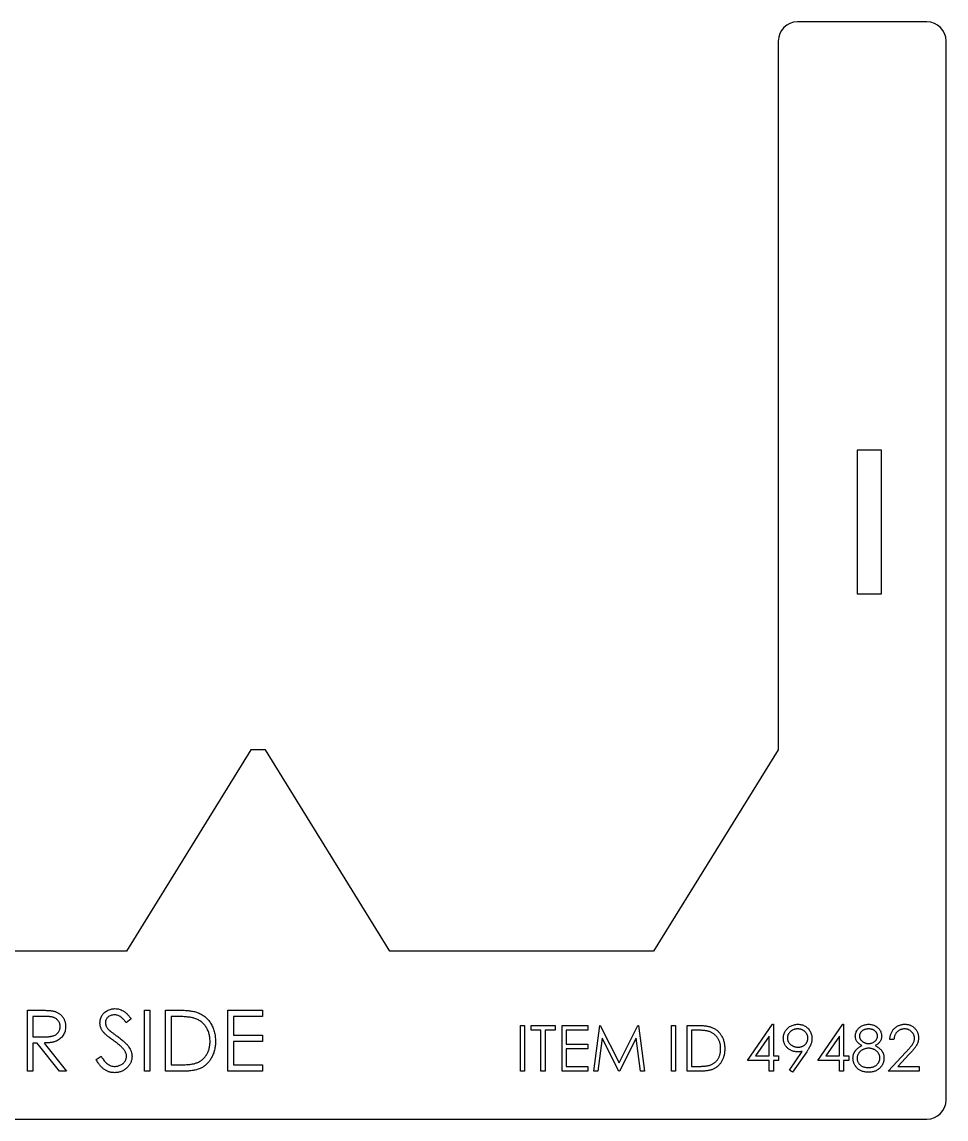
# Paper-space layout '_Front' of a CAD drawing. Header units: millimetres. Extents: x -199 to 199, y -125 to 104.
# Drawn here: x 5.7 to 198.5, y -124.5 to 104.3 of the extents above; entities that cross this region are included whole.
import ezdxf

# ---------------------------------------------------------------- set-up
doc = ezdxf.new("R2010")
doc.units = ezdxf.units.MM

psp = doc.layouts.new('_Front')

# ---------------------------------------------------------------- linework, layer by layer
at = {"color": 7, "linetype": 'Continuous', "lineweight": 25}
for p, q in [((194.5, 104.3), (167.5, 104.3)), ((163.5, 100.3), (163.5, -47.5)), ((198.5, -120.5), (198.5, 100.3)), ((179.95, 15), (179.95, -15)), ((185.05, 15), (179.95, 15)), ((185.05, -15), (185.05, 15)), ((179.95, -15), (185.05, -15)), ((53.5, -47.5), (27.5, -89.5)), ((56.5, -47.5), (53.5, -47.5)), ((82.5, -89.5), (56.5, -47.5)), ((163.5, -47.5), (137.5, -89.5)), ((27.5, -89.5), (-27.5, -89.5)), ((137.5, -89.5), (82.5, -89.5)), ((6.86, -101.8), (9.4, -101.8)), ((6.86, -114.5), (6.86, -101.8)), ((31.28, -101.8), (32.42, -101.8)), ((31.28, -114.5), (31.28, -101.8)), ((32.42, -101.8), (32.42, -114.5)), ((35.68, -101.8), (38.24, -101.8)), ((35.68, -114.5), (35.68, -101.8)), ((48.7, -101.8), (55.87, -101.8)), ((48.7, -114.5), (48.7, -101.8)), ((55.87, -101.8), (55.87, -103.1)), ((8, -103.1), (8, -107.34)), ((10.38, -103.1), (8, -103.1)), ((28.51, -103.62), (27.48, -104.41)), ((37.71, -103.1), (36.82, -103.1)), ((36.82, -103.1), (36.82, -113.2)), ((49.84, -103.1), (49.84, -107.01)), ((55.87, -103.1), (49.84, -103.1)), ((109.72, -104.97), (110.58, -104.97)), ((109.72, -114.5), (109.72, -104.97)), ((110.58, -104.97), (110.58, -114.5)), ((111.92, -104.97), (116.93, -104.97)), ((111.92, -105.95), (111.92, -104.97)), ((116.93, -104.97), (116.93, -105.95)), ((118.39, -104.97), (123.76, -104.97)), ((118.39, -114.5), (118.39, -104.97)), ((123.76, -104.97), (123.76, -105.95)), ((124.99, -114.5), (126.24, -104.97)), ((126.24, -104.97), (126.37, -104.97)), ((126.37, -104.97), (130.3, -112.79)), ((130.3, -112.79), (134.22, -104.97)), ((134.22, -104.97), (134.34, -104.97)), ((134.34, -104.97), (135.61, -114.5)), ((141.23, -104.97), (142.08, -104.97)), ((141.23, -114.5), (141.23, -104.97)), ((142.08, -104.97), (142.08, -114.5)), ((144.52, -104.97), (146.45, -104.97)), ((144.52, -114.5), (144.52, -104.97)), ((157.1, -112.3), (162.3, -104.73)), ((162.3, -104.73), (162.47, -104.73)), ((162.47, -104.73), (162.47, -111.33)), ((171.76, -112.3), (176.96, -104.73)), ((176.96, -104.73), (177.13, -104.73)), ((177.13, -104.73), (177.13, -111.33)), ((8, -107.34), (10.32, -107.35)), ((49.84, -107.01), (55.87, -107.01)), ((55.87, -107.01), (55.87, -108.31)), ((114, -105.95), (111.92, -105.95)), ((114, -114.5), (114, -105.95)), ((114.85, -105.95), (114.85, -114.5)), ((116.93, -105.95), (114.85, -105.95)), ((119.25, -105.95), (119.25, -108.88)), ((123.76, -105.95), (119.25, -105.95)), ((146.05, -105.95), (145.38, -105.95)), ((145.38, -105.95), (145.38, -113.52)), ((161.62, -107.19), (158.78, -111.33)), ((161.62, -111.33), (161.62, -107.19)), ((176.27, -107.19), (173.43, -111.33)), ((176.27, -111.33), (176.27, -107.19)), ((8, -108.64), (8, -114.5)), ((8.92, -108.64), (8, -108.64)), ((13.59, -114.5), (8.92, -108.64)), ((10.33, -108.64), (15, -114.5)), ((49.84, -108.31), (49.84, -113.2)), ((55.87, -108.31), (49.84, -108.31)), ((119.25, -108.88), (123.76, -108.88)), ((123.76, -108.88), (123.76, -109.86)), ((126.76, -107.63), (125.85, -114.5)), ((130.21, -114.5), (126.76, -107.63)), ((133.84, -107.65), (130.4, -114.5)), ((134.75, -114.5), (133.84, -107.65)), ((187.63, -107.91), (186.78, -107.91)), ((21.19, -112.05), (22.26, -111.41)), ((119.25, -109.86), (119.25, -113.52)), ((123.76, -109.86), (119.25, -109.86)), ((158.78, -111.33), (161.62, -111.33)), ((162.47, -111.33), (163.57, -111.33)), ((163.57, -111.33), (163.57, -112.3)), ((165.82, -114.27), (168.47, -110.4)), ((169.44, -110.45), (166.5, -114.74)), ((173.43, -111.33), (176.27, -111.33)), ((177.13, -111.33), (178.23, -111.33)), ((178.23, -111.33), (178.23, -112.3)), ((186.41, -114.5), (190.1, -110.56)), ((190.83, -110.98), (188.45, -113.52)), ((36.82, -113.2), (38.28, -113.2)), ((49.84, -113.2), (55.87, -113.2)), ((55.87, -113.2), (55.87, -114.5)), ((119.25, -113.52), (123.76, -113.52)), ((123.76, -113.52), (123.76, -114.5)), ((145.38, -113.52), (146.47, -113.52)), ((161.62, -112.3), (157.1, -112.3)), ((161.62, -114.5), (161.62, -112.3)), ((162.47, -112.3), (162.47, -114.5)), ((163.57, -112.3), (162.47, -112.3)), ((166.5, -114.74), (165.82, -114.27)), ((176.27, -112.3), (171.76, -112.3)), ((176.27, -114.5), (176.27, -112.3)), ((177.13, -112.3), (177.13, -114.5)), ((178.23, -112.3), (177.13, -112.3)), ((188.45, -113.52), (192.88, -113.52)), ((192.88, -113.52), (192.88, -114.5)), ((8, -114.5), (6.86, -114.5)), ((15, -114.5), (13.59, -114.5)), ((32.42, -114.5), (31.28, -114.5)), ((39.61, -114.5), (35.68, -114.5)), ((55.87, -114.5), (48.7, -114.5)), ((110.58, -114.5), (109.72, -114.5)), ((114.85, -114.5), (114, -114.5)), ((123.76, -114.5), (118.39, -114.5)), ((125.85, -114.5), (124.99, -114.5)), ((130.4, -114.5), (130.21, -114.5)), ((135.61, -114.5), (134.75, -114.5)), ((142.08, -114.5), (141.23, -114.5)), ((147.48, -114.5), (144.52, -114.5)), ((162.47, -114.5), (161.62, -114.5)), ((177.13, -114.5), (176.27, -114.5)), ((192.88, -114.5), (186.41, -114.5)), ((-194.5, -124.5), (194.5, -124.5))]:
    psp.add_line(p, q, dxfattribs=at)
for centre, start, end in [((167.5, 100.3), 90, 180), ((194.5, 100.3), 0, 90), ((194.5, -120.5), 270, 0)]:
    psp.add_arc(centre, 4, start, end, dxfattribs=at)
for points, knots in [([(9.4, -101.8), (9.57, -101.8), (9.9, -101.8), (10.36, -101.81), (10.79, -101.83), (11.17, -101.84), (11.51, -101.87), (11.8, -101.89), (12.06, -101.93), (12.21, -101.96), (12.28, -101.97)], [0, 0, 0, 0, 0.176258, 0.338434, 0.484822, 0.617158, 0.734698, 0.837385, 0.926372, 1, 1, 1, 1]), ([(12.28, -101.97), (12.37, -102), (12.55, -102.04), (12.82, -102.14), (13.07, -102.25), (13.31, -102.38), (13.53, -102.53), (13.75, -102.7), (13.95, -102.88), (14.13, -103.09), (14.3, -103.31), (14.44, -103.54), (14.56, -103.79), (14.66, -104.05), (14.74, -104.32), (14.8, -104.6), (14.83, -104.89), (14.84, -105.09), (14.84, -105.2)], [0, 0, 0, 0, 0.064217, 0.127064, 0.188745, 0.249132, 0.309453, 0.369827, 0.43065, 0.492352, 0.554072, 0.61569, 0.676798, 0.738439, 0.801317, 0.865185, 0.931641, 1, 1, 1, 1]), ([(22, -104.44), (22.01, -104.3), (22.02, -104.04), (22.09, -103.65), (22.22, -103.28), (22.39, -102.93), (22.62, -102.61), (22.88, -102.32), (23.19, -102.07), (23.54, -101.86), (23.91, -101.69), (24.3, -101.56), (24.71, -101.49), (24.99, -101.48), (25.13, -101.47)], [0, 0, 0, 0, 0.083785, 0.16578, 0.24628, 0.327461, 0.408797, 0.489715, 0.571376, 0.655523, 0.741019, 0.826547, 0.911989, 1, 1, 1, 1]), ([(25, -102.78), (24.87, -102.78), (24.62, -102.79), (24.26, -102.88), (23.94, -103.03), (23.66, -103.23), (23.43, -103.47), (23.26, -103.75), (23.16, -104.06), (23.15, -104.28), (23.14, -104.38)], [0, 0, 0, 0, 0.143073, 0.275903, 0.402371, 0.528414, 0.650356, 0.765895, 0.880774, 1, 1, 1, 1]), ([(27.48, -104.41), (27.42, -104.32), (27.3, -104.17), (27.12, -103.95), (26.95, -103.76), (26.78, -103.59), (26.62, -103.43), (26.47, -103.3), (26.32, -103.19), (26.14, -103.07), (25.91, -102.95), (25.62, -102.85), (25.31, -102.79), (25.11, -102.78), (25, -102.78)], [0, 0, 0, 0, 0.098469, 0.189629, 0.274184, 0.352183, 0.423199, 0.488551, 0.548473, 0.60144, 0.701198, 0.799592, 0.898545, 1, 1, 1, 1]), ([(25.13, -101.47), (25.28, -101.48), (25.58, -101.49), (26.02, -101.58), (26.44, -101.73), (26.78, -101.89), (27.04, -102.06), (27.24, -102.21), (27.45, -102.39), (27.66, -102.59), (27.87, -102.81), (28.08, -103.06), (28.3, -103.33), (28.44, -103.53), (28.51, -103.62)], [0, 0, 0, 0, 0.107233, 0.213252, 0.31883, 0.426794, 0.483646, 0.543604, 0.608308, 0.677127, 0.750686, 0.828713, 0.91219, 1, 1, 1, 1]), ([(38.24, -101.8), (38.47, -101.8), (38.9, -101.8), (39.52, -101.82), (40.1, -101.86), (40.62, -101.91), (41.1, -101.97), (41.54, -102.05), (41.92, -102.14), (42.16, -102.22), (42.27, -102.26)], [0, 0, 0, 0, 0.164289, 0.317406, 0.458844, 0.589367, 0.707831, 0.81577, 0.91288, 1, 1, 1, 1]), ([(42.27, -102.26), (42.42, -102.31), (42.71, -102.42), (43.12, -102.63), (43.51, -102.87), (43.88, -103.13), (44.22, -103.44), (44.54, -103.76), (44.83, -104.12), (45.09, -104.5), (45.33, -104.91), (45.54, -105.34), (45.71, -105.79), (45.85, -106.25), (45.96, -106.74), (46.04, -107.25), (46.09, -107.77), (46.1, -108.13), (46.1, -108.31)], [0, 0, 0, 0, 0.061545, 0.121694, 0.181155, 0.239875, 0.298702, 0.357647, 0.417605, 0.478494, 0.540407, 0.602345, 0.665004, 0.728559, 0.793651, 0.860534, 0.929236, 1, 1, 1, 1]), ([(10.32, -107.35), (10.43, -107.35), (10.64, -107.35), (10.95, -107.34), (11.23, -107.32), (11.49, -107.3), (11.73, -107.27), (11.95, -107.22), (12.14, -107.18), (12.37, -107.1), (12.63, -106.99), (12.9, -106.82), (13.14, -106.61), (13.34, -106.36), (13.5, -106.1), (13.61, -105.81), (13.68, -105.51), (13.69, -105.3), (13.7, -105.19)], [0, 0, 0, 0, 0.071668, 0.138913, 0.201185, 0.259124, 0.312255, 0.360682, 0.405086, 0.445102, 0.518778, 0.589462, 0.658462, 0.727283, 0.796322, 0.863175, 0.930949, 1, 1, 1, 1]), ([(14.84, -105.2), (14.83, -105.37), (14.82, -105.7), (14.72, -106.17), (14.57, -106.62), (14.35, -107.04), (14.07, -107.41), (13.73, -107.74), (13.34, -108.01), (12.98, -108.2), (12.66, -108.32), (12.39, -108.41), (12.1, -108.48), (11.79, -108.54), (11.46, -108.58), (11.1, -108.61), (10.73, -108.63), (10.47, -108.64), (10.33, -108.64)], [0, 0, 0, 0, 0.07878, 0.153721, 0.226714, 0.299191, 0.37119, 0.443006, 0.516689, 0.593217, 0.633873, 0.676989, 0.7229, 0.771959, 0.824211, 0.879379, 0.937948, 1, 1, 1, 1]), ([(13.7, -105.19), (13.69, -105.09), (13.68, -104.89), (13.61, -104.59), (13.49, -104.31), (13.33, -104.05), (13.14, -103.81), (12.91, -103.61), (12.65, -103.44), (12.41, -103.34), (12.2, -103.27), (12.01, -103.22), (11.8, -103.19), (11.56, -103.16), (11.3, -103.13), (11.02, -103.11), (10.71, -103.1), (10.49, -103.1), (10.38, -103.1)], [0, 0, 0, 0, 0.068814, 0.136365, 0.204019, 0.273064, 0.342913, 0.410965, 0.479169, 0.549308, 0.587652, 0.630647, 0.678879, 0.731934, 0.791111, 0.855283, 0.925086, 1, 1, 1, 1]), ([(22.71, -106.37), (22.65, -106.3), (22.54, -106.15), (22.4, -105.92), (22.27, -105.68), (22.18, -105.44), (22.1, -105.2), (22.04, -104.95), (22.01, -104.7), (22, -104.52), (22, -104.44)], [0, 0, 0, 0, 0.133507, 0.262559, 0.388264, 0.512667, 0.633722, 0.755394, 0.877553, 1, 1, 1, 1]), ([(23.14, -104.38), (23.14, -104.45), (23.15, -104.59), (23.19, -104.79), (23.24, -104.99), (23.32, -105.19), (23.43, -105.39), (23.58, -105.6), (23.76, -105.81), (23.9, -105.95), (23.98, -106.03)], [0, 0, 0, 0, 0.107285, 0.214746, 0.322939, 0.434116, 0.553412, 0.686073, 0.834256, 1, 1, 1, 1]), ([(41.61, -103.46), (41.51, -103.43), (41.28, -103.37), (40.91, -103.3), (40.5, -103.24), (40.03, -103.19), (39.52, -103.15), (38.96, -103.12), (38.35, -103.1), (37.93, -103.1), (37.71, -103.1)], [0, 0, 0, 0, 0.084319, 0.179285, 0.286583, 0.405111, 0.535593, 0.67819, 0.832976, 1, 1, 1, 1]), ([(44.96, -108.31), (44.96, -108.16), (44.95, -107.87), (44.91, -107.44), (44.84, -107.03), (44.74, -106.63), (44.62, -106.25), (44.46, -105.89), (44.29, -105.54), (44.08, -105.22), (43.85, -104.91), (43.59, -104.62), (43.32, -104.37), (43.02, -104.13), (42.7, -103.92), (42.36, -103.74), (42, -103.58), (41.74, -103.5), (41.61, -103.46)], [0, 0, 0, 0, 0.0701512, 0.1378126, 0.2032262, 0.2671741, 0.330024, 0.3917943, 0.4530844, 0.5143339, 0.575, 0.6348655, 0.6941163, 0.7534416, 0.8131258, 0.8740797, 0.936007, 1, 1, 1, 1]), ([(146.45, -104.97), (146.61, -104.98), (146.94, -104.98), (147.4, -104.99), (147.84, -105.02), (148.23, -105.06), (148.59, -105.1), (148.92, -105.16), (149.21, -105.23), (149.39, -105.29), (149.47, -105.32)], [0, 0, 0, 0, 0.164289, 0.317406, 0.458844, 0.589367, 0.707831, 0.81577, 0.91288, 1, 1, 1, 1]), ([(164.55, -107.65), (164.56, -107.51), (164.56, -107.25), (164.64, -106.87), (164.76, -106.51), (164.93, -106.17), (165.15, -105.86), (165.41, -105.58), (165.71, -105.33), (166.04, -105.12), (166.41, -104.95), (166.79, -104.82), (167.18, -104.75), (167.45, -104.74), (167.58, -104.73)], [0, 0, 0, 0, 0.085249, 0.167327, 0.248175, 0.328829, 0.409908, 0.490584, 0.572993, 0.658265, 0.744222, 0.82906, 0.913938, 1, 1, 1, 1]), ([(167.58, -104.73), (167.71, -104.74), (167.98, -104.75), (168.36, -104.82), (168.73, -104.94), (169.08, -105.11), (169.4, -105.32), (169.69, -105.57), (169.94, -105.86), (170.15, -106.18), (170.32, -106.53), (170.44, -106.9), (170.52, -107.27), (170.53, -107.53), (170.53, -107.66)], [0, 0, 0, 0, 0.085532, 0.169003, 0.251943, 0.335682, 0.419409, 0.501265, 0.583703, 0.668, 0.751919, 0.834598, 0.916526, 1, 1, 1, 1]), ([(179.57, -107.17), (179.58, -107.07), (179.58, -106.87), (179.66, -106.57), (179.77, -106.27), (179.94, -105.98), (180.13, -105.7), (180.37, -105.45), (180.65, -105.24), (180.95, -105.06), (181.28, -104.91), (181.63, -104.81), (181.99, -104.74), (182.24, -104.73), (182.36, -104.73)], [0, 0, 0, 0, 0.074058, 0.14887, 0.226668, 0.307735, 0.391157, 0.473929, 0.557928, 0.644989, 0.733364, 0.821092, 0.909287, 1, 1, 1, 1]), ([(182.36, -104.73), (182.48, -104.73), (182.72, -104.74), (183.07, -104.81), (183.41, -104.92), (183.73, -105.06), (184.03, -105.24), (184.29, -105.46), (184.52, -105.71), (184.71, -105.98), (184.87, -106.27), (184.98, -106.58), (185.05, -106.89), (185.06, -107.1), (185.07, -107.2)], [0, 0, 0, 0, 0.08941, 0.176306, 0.262626, 0.349446, 0.435498, 0.518928, 0.601355, 0.684256, 0.765807, 0.844877, 0.92228, 1, 1, 1, 1]), ([(186.78, -107.91), (186.78, -107.79), (186.79, -107.57), (186.84, -107.24), (186.92, -106.93), (187.02, -106.64), (187.15, -106.36), (187.3, -106.1), (187.49, -105.85), (187.69, -105.62), (187.92, -105.41), (188.16, -105.23), (188.42, -105.08), (188.68, -104.95), (188.97, -104.85), (189.26, -104.78), (189.57, -104.74), (189.78, -104.73), (189.88, -104.73)], [0, 0, 0, 0, 0.068791, 0.135103, 0.198979, 0.261904, 0.323495, 0.385195, 0.446969, 0.509765, 0.572251, 0.633405, 0.693251, 0.752583, 0.812579, 0.873275, 0.93555, 1, 1, 1, 1]), ([(189.88, -104.73), (189.99, -104.73), (190.19, -104.74), (190.49, -104.78), (190.78, -104.84), (191.05, -104.93), (191.3, -105.06), (191.54, -105.2), (191.76, -105.37), (191.97, -105.57), (192.15, -105.78), (192.31, -106.01), (192.45, -106.25), (192.57, -106.49), (192.65, -106.75), (192.71, -107.01), (192.75, -107.28), (192.76, -107.47), (192.76, -107.56)], [0, 0, 0, 0, 0.069475, 0.136517, 0.200789, 0.26383, 0.325735, 0.387291, 0.449509, 0.512968, 0.576275, 0.63758, 0.697903, 0.757172, 0.816599, 0.876653, 0.93729, 1, 1, 1, 1]), ([(24.79, -108.1), (24.66, -108), (24.4, -107.82), (24.05, -107.55), (23.73, -107.31), (23.45, -107.08), (23.21, -106.87), (23, -106.69), (22.84, -106.53), (22.75, -106.42), (22.71, -106.37)], [0, 0, 0, 0, 0.181535, 0.347082, 0.495568, 0.628357, 0.74552, 0.845831, 0.930782, 1, 1, 1, 1]), ([(23.98, -106.03), (24.01, -106.05), (24.07, -106.11), (24.19, -106.21), (24.35, -106.32), (24.55, -106.47), (24.78, -106.64), (25.05, -106.84), (25.35, -107.06), (25.57, -107.21), (25.69, -107.29)], [0, 0, 0, 0, 0.052594, 0.124952, 0.218094, 0.333502, 0.468789, 0.624938, 0.801683, 1, 1, 1, 1]), ([(25.69, -107.29), (25.82, -107.39), (26.09, -107.58), (26.47, -107.88), (26.81, -108.16), (27.12, -108.44), (27.4, -108.71), (27.65, -108.97), (27.86, -109.22), (28.09, -109.54), (28.32, -109.93), (28.53, -110.42), (28.65, -110.9), (28.67, -111.23), (28.68, -111.39)], [0, 0, 0, 0, 0.096972, 0.187773, 0.272396, 0.351321, 0.424335, 0.491909, 0.554233, 0.611268, 0.716348, 0.81454, 0.908495, 1, 1, 1, 1]), ([(148.98, -106.22), (148.9, -106.2), (148.73, -106.15), (148.45, -106.1), (148.14, -106.05), (147.79, -106.02), (147.4, -105.99), (146.98, -105.97), (146.53, -105.95), (146.21, -105.95), (146.05, -105.95)], [0, 0, 0, 0, 0.084319, 0.179285, 0.286583, 0.405111, 0.535593, 0.67819, 0.832976, 1, 1, 1, 1]), ([(151.48, -109.86), (151.48, -109.74), (151.48, -109.53), (151.45, -109.2), (151.4, -108.9), (151.32, -108.6), (151.23, -108.31), (151.11, -108.04), (150.98, -107.78), (150.82, -107.54), (150.65, -107.3), (150.46, -107.09), (150.25, -106.9), (150.03, -106.72), (149.79, -106.57), (149.54, -106.43), (149.26, -106.31), (149.07, -106.25), (148.98, -106.22)], [0, 0, 0, 0, 0.070151, 0.137813, 0.203226, 0.267174, 0.330024, 0.391794, 0.453084, 0.514334, 0.575, 0.634865, 0.694116, 0.753442, 0.813126, 0.87408, 0.936007, 1, 1, 1, 1]), ([(149.47, -105.32), (149.58, -105.36), (149.8, -105.44), (150.11, -105.6), (150.4, -105.78), (150.68, -105.98), (150.93, -106.2), (151.17, -106.44), (151.38, -106.71), (151.58, -107), (151.76, -107.31), (151.92, -107.63), (152.05, -107.97), (152.15, -108.32), (152.24, -108.68), (152.3, -109.06), (152.33, -109.45), (152.34, -109.72), (152.34, -109.86)], [0, 0, 0, 0, 0.061545, 0.121694, 0.181155, 0.239875, 0.298702, 0.357647, 0.417605, 0.478494, 0.540407, 0.602345, 0.665004, 0.728559, 0.793651, 0.860534, 0.929236, 1, 1, 1, 1]), ([(167.54, -105.71), (167.47, -105.71), (167.32, -105.71), (167.11, -105.74), (166.91, -105.78), (166.72, -105.84), (166.53, -105.92), (166.36, -106.02), (166.19, -106.13), (166.03, -106.26), (165.88, -106.4), (165.76, -106.55), (165.65, -106.71), (165.56, -106.87), (165.49, -107.04), (165.44, -107.22), (165.41, -107.41), (165.41, -107.54), (165.41, -107.6)], [0, 0, 0, 0, 0.068712, 0.134812, 0.199538, 0.263335, 0.326747, 0.390328, 0.454126, 0.519203, 0.58351, 0.645497, 0.70529, 0.763488, 0.821856, 0.880004, 0.939108, 1, 1, 1, 1]), ([(169.68, -107.6), (169.68, -107.54), (169.67, -107.41), (169.65, -107.22), (169.59, -107.04), (169.53, -106.87), (169.44, -106.71), (169.33, -106.55), (169.2, -106.4), (169.06, -106.26), (168.9, -106.13), (168.73, -106.02), (168.55, -105.92), (168.36, -105.84), (168.17, -105.78), (167.97, -105.74), (167.76, -105.71), (167.61, -105.71), (167.54, -105.71)], [0, 0, 0, 0, 0.06076, 0.119735, 0.177757, 0.235999, 0.29407, 0.353733, 0.415973, 0.48014, 0.545076, 0.608735, 0.672178, 0.735453, 0.799112, 0.864284, 0.930837, 1, 1, 1, 1]), ([(180.96, -109.19), (180.85, -109.13), (180.64, -109.02), (180.35, -108.8), (180.11, -108.57), (179.91, -108.32), (179.76, -108.05), (179.65, -107.76), (179.58, -107.47), (179.57, -107.27), (179.57, -107.17)], [0, 0, 0, 0, 0.14586, 0.282426, 0.41085, 0.535029, 0.654701, 0.770133, 0.884556, 1, 1, 1, 1]), ([(182.31, -105.71), (182.25, -105.71), (182.12, -105.71), (181.93, -105.73), (181.74, -105.77), (181.57, -105.81), (181.4, -105.88), (181.25, -105.95), (181.1, -106.04), (180.96, -106.14), (180.84, -106.26), (180.73, -106.37), (180.63, -106.5), (180.56, -106.62), (180.5, -106.76), (180.46, -106.9), (180.43, -107.04), (180.43, -107.14), (180.43, -107.19)], [0, 0, 0, 0, 0.075243, 0.147209, 0.216447, 0.284025, 0.350655, 0.415031, 0.47963, 0.544652, 0.608044, 0.667828, 0.725114, 0.780992, 0.835527, 0.889438, 0.944072, 1, 1, 1, 1]), ([(180.43, -107.19), (180.43, -107.24), (180.43, -107.34), (180.46, -107.48), (180.5, -107.62), (180.57, -107.76), (180.65, -107.9), (180.75, -108.03), (180.87, -108.15), (181, -108.28), (181.15, -108.39), (181.3, -108.49), (181.46, -108.57), (181.63, -108.64), (181.8, -108.69), (181.98, -108.73), (182.16, -108.76), (182.29, -108.76), (182.35, -108.76)], [0, 0, 0, 0, 0.054564, 0.107826, 0.161924, 0.21751, 0.274498, 0.334815, 0.397555, 0.464755, 0.532901, 0.600097, 0.665354, 0.731084, 0.796883, 0.863292, 0.930831, 1, 1, 1, 1]), ([(184.21, -107.17), (184.21, -107.12), (184.21, -107.03), (184.18, -106.9), (184.14, -106.77), (184.09, -106.64), (184.02, -106.52), (183.94, -106.4), (183.84, -106.28), (183.73, -106.16), (183.6, -106.06), (183.46, -105.96), (183.3, -105.88), (183.13, -105.82), (182.94, -105.77), (182.75, -105.73), (182.54, -105.71), (182.39, -105.71), (182.31, -105.71)], [0, 0, 0, 0, 0.050902, 0.101034, 0.151084, 0.203062, 0.256248, 0.310847, 0.368769, 0.430015, 0.49252, 0.556049, 0.621996, 0.690192, 0.761385, 0.836356, 0.915487, 1, 1, 1, 1]), ([(182.35, -108.76), (182.43, -108.76), (182.59, -108.75), (182.83, -108.71), (183.06, -108.64), (183.28, -108.55), (183.49, -108.43), (183.67, -108.28), (183.83, -108.12), (183.97, -107.94), (184.07, -107.75), (184.15, -107.56), (184.2, -107.36), (184.21, -107.23), (184.21, -107.17)], [0, 0, 0, 0, 0.08969, 0.178494, 0.266838, 0.356558, 0.445334, 0.530806, 0.614076, 0.697707, 0.779142, 0.855354, 0.928557, 1, 1, 1, 1]), ([(185.07, -107.2), (185.06, -107.31), (185.05, -107.51), (184.99, -107.8), (184.88, -108.08), (184.73, -108.34), (184.54, -108.58), (184.3, -108.81), (184.03, -109.02), (183.82, -109.13), (183.71, -109.19)], [0, 0, 0, 0, 0.121904, 0.239413, 0.35541, 0.472091, 0.592859, 0.718703, 0.854892, 1, 1, 1, 1]), ([(189.84, -105.71), (189.76, -105.71), (189.62, -105.71), (189.4, -105.74), (189.2, -105.79), (189, -105.85), (188.82, -105.93), (188.64, -106.03), (188.47, -106.15), (188.32, -106.28), (188.17, -106.43), (188.05, -106.6), (187.94, -106.78), (187.84, -106.98), (187.76, -107.19), (187.7, -107.42), (187.65, -107.66), (187.64, -107.82), (187.63, -107.91)], [0, 0, 0, 0, 0.064439, 0.126547, 0.186887, 0.245878, 0.304041, 0.362191, 0.420976, 0.48066, 0.5406, 0.600689, 0.661936, 0.724443, 0.789038, 0.856314, 0.926352, 1, 1, 1, 1]), ([(191.9, -107.64), (191.9, -107.57), (191.9, -107.45), (191.87, -107.26), (191.82, -107.08), (191.76, -106.9), (191.67, -106.73), (191.57, -106.57), (191.45, -106.42), (191.31, -106.28), (191.15, -106.14), (190.99, -106.03), (190.82, -105.93), (190.64, -105.85), (190.45, -105.78), (190.25, -105.74), (190.05, -105.71), (189.91, -105.71), (189.84, -105.71)], [0, 0, 0, 0, 0.061965, 0.122122, 0.180988, 0.239933, 0.299906, 0.359989, 0.421776, 0.486576, 0.551535, 0.615018, 0.677259, 0.73973, 0.80305, 0.866495, 0.931973, 1, 1, 1, 1]), ([(27.08, -110.12), (27.02, -110.05), (26.91, -109.9), (26.7, -109.67), (26.46, -109.44), (26.19, -109.19), (25.89, -108.93), (25.55, -108.66), (25.18, -108.38), (24.93, -108.2), (24.79, -108.1)], [0, 0, 0, 0, 0.0902792, 0.1895299, 0.2991979, 0.4189259, 0.5483763, 0.6881364, 0.8390835, 1, 1, 1, 1]), ([(46.1, -108.31), (46.1, -108.47), (46.09, -108.78), (46.05, -109.23), (45.99, -109.67), (45.9, -110.1), (45.79, -110.52), (45.65, -110.91), (45.49, -111.3), (45.3, -111.67), (45.09, -112.02), (44.87, -112.35), (44.63, -112.65), (44.38, -112.93), (44.11, -113.19), (43.82, -113.42), (43.52, -113.63), (43.21, -113.82), (42.87, -113.98), (42.5, -114.12), (42.1, -114.24), (41.66, -114.33), (41.19, -114.41), (40.7, -114.46), (40.17, -114.5), (39.8, -114.5), (39.61, -114.5)], [0, 0, 0, 0, 0.046081, 0.090807, 0.134295, 0.177024, 0.218823, 0.260244, 0.30108, 0.341614, 0.381583, 0.42012, 0.458075, 0.494738, 0.531195, 0.566934, 0.602713, 0.638327, 0.674853, 0.713467, 0.754442, 0.797815, 0.843989, 0.893072, 0.944963, 1, 1, 1, 1]), ([(41.91, -112.87), (42.02, -112.83), (42.25, -112.75), (42.58, -112.61), (42.89, -112.43), (43.18, -112.24), (43.45, -112.02), (43.7, -111.78), (43.93, -111.51), (44.15, -111.22), (44.34, -110.92), (44.5, -110.59), (44.65, -110.25), (44.76, -109.9), (44.85, -109.52), (44.91, -109.13), (44.95, -108.72), (44.96, -108.45), (44.96, -108.31)], [0, 0, 0, 0, 0.062415, 0.123338, 0.183125, 0.241783, 0.300579, 0.35968, 0.418882, 0.479531, 0.540851, 0.602303, 0.664463, 0.727806, 0.792895, 0.859672, 0.928464, 1, 1, 1, 1]), ([(167.47, -110.47), (167.37, -110.47), (167.17, -110.46), (166.88, -110.42), (166.61, -110.36), (166.34, -110.27), (166.09, -110.16), (165.84, -110.01), (165.61, -109.85), (165.4, -109.66), (165.2, -109.45), (165.02, -109.23), (164.88, -108.99), (164.76, -108.75), (164.67, -108.49), (164.6, -108.22), (164.56, -107.94), (164.55, -107.75), (164.55, -107.65)], [0, 0, 0, 0, 0.066295, 0.130131, 0.192862, 0.25436, 0.31591, 0.377338, 0.440205, 0.504175, 0.568034, 0.630228, 0.690861, 0.751422, 0.811466, 0.87275, 0.935391, 1, 1, 1, 1]), ([(165.41, -107.6), (165.41, -107.66), (165.41, -107.79), (165.44, -107.98), (165.49, -108.16), (165.56, -108.33), (165.66, -108.49), (165.77, -108.65), (165.9, -108.8), (166.05, -108.94), (166.22, -109.07), (166.4, -109.18), (166.58, -109.28), (166.77, -109.36), (166.97, -109.42), (167.19, -109.46), (167.4, -109.49), (167.55, -109.49), (167.63, -109.49)], [0, 0, 0, 0, 0.0595396, 0.117423, 0.1744404, 0.2317339, 0.289722, 0.3492004, 0.4105155, 0.4750803, 0.5400945, 0.6044441, 0.6686967, 0.7321102, 0.7967393, 0.8629057, 0.9304616, 1, 1, 1, 1]), ([(167.63, -109.49), (167.7, -109.49), (167.85, -109.49), (168.07, -109.46), (168.27, -109.42), (168.46, -109.36), (168.64, -109.28), (168.82, -109.19), (168.97, -109.07), (169.12, -108.94), (169.25, -108.8), (169.36, -108.65), (169.46, -108.49), (169.54, -108.33), (169.6, -108.16), (169.65, -107.98), (169.67, -107.79), (169.68, -107.66), (169.68, -107.6)], [0, 0, 0, 0, 0.072713, 0.141547, 0.208363, 0.272462, 0.33539, 0.397711, 0.459383, 0.522098, 0.584315, 0.644392, 0.703345, 0.761509, 0.82003, 0.878517, 0.938265, 1, 1, 1, 1]), ([(170.53, -107.66), (170.53, -107.76), (170.52, -107.96), (170.48, -108.27), (170.4, -108.58), (170.31, -108.85), (170.23, -109.07), (170.15, -109.24), (170.06, -109.42), (169.96, -109.61), (169.85, -109.81), (169.72, -110.02), (169.58, -110.24), (169.49, -110.38), (169.44, -110.45)], [0, 0, 0, 0, 0.09832, 0.199417, 0.305603, 0.416162, 0.474582, 0.537006, 0.603857, 0.67409, 0.749417, 0.828253, 0.912054, 1, 1, 1, 1]), ([(179.08, -111.8), (179.08, -111.74), (179.09, -111.6), (179.11, -111.41), (179.14, -111.22), (179.19, -111.03), (179.25, -110.85), (179.33, -110.68), (179.42, -110.51), (179.52, -110.34), (179.64, -110.18), (179.78, -110.03), (179.94, -109.88), (180.11, -109.73), (180.3, -109.59), (180.5, -109.45), (180.72, -109.32), (180.88, -109.24), (180.96, -109.19)], [0, 0, 0, 0, 0.058854, 0.116315, 0.172675, 0.22878, 0.28458, 0.340257, 0.39663, 0.453507, 0.512318, 0.572648, 0.636022, 0.702363, 0.771483, 0.844184, 0.92007, 1, 1, 1, 1]), ([(182.37, -109.74), (182.29, -109.74), (182.12, -109.74), (181.88, -109.77), (181.64, -109.82), (181.42, -109.89), (181.21, -109.98), (181, -110.09), (180.81, -110.22), (180.63, -110.36), (180.47, -110.52), (180.33, -110.69), (180.21, -110.86), (180.11, -111.04), (180.03, -111.23), (179.98, -111.43), (179.94, -111.63), (179.94, -111.76), (179.94, -111.83)], [0, 0, 0, 0, 0.071269, 0.139812, 0.206497, 0.271535, 0.336082, 0.400528, 0.464984, 0.53005, 0.594423, 0.655583, 0.714849, 0.772115, 0.828999, 0.885122, 0.942079, 1, 1, 1, 1]), ([(184.7, -111.74), (184.7, -111.68), (184.69, -111.55), (184.66, -111.36), (184.61, -111.18), (184.53, -111), (184.43, -110.83), (184.32, -110.66), (184.18, -110.5), (184.02, -110.34), (183.84, -110.2), (183.66, -110.08), (183.47, -109.97), (183.26, -109.89), (183.05, -109.82), (182.83, -109.77), (182.6, -109.74), (182.45, -109.74), (182.37, -109.74)], [0, 0, 0, 0, 0.0573394, 0.1130633, 0.1691814, 0.2257746, 0.2838263, 0.3434543, 0.405907, 0.4713923, 0.5380028, 0.6030636, 0.6676018, 0.7322254, 0.7970048, 0.863048, 0.930357, 1, 1, 1, 1]), ([(183.71, -109.19), (183.79, -109.23), (183.94, -109.31), (184.16, -109.44), (184.36, -109.58), (184.54, -109.71), (184.71, -109.85), (184.86, -110), (185, -110.15), (185.11, -110.3), (185.22, -110.46), (185.31, -110.63), (185.39, -110.8), (185.45, -110.97), (185.5, -111.15), (185.53, -111.34), (185.55, -111.53), (185.55, -111.66), (185.55, -111.73)], [0, 0, 0, 0, 0.079525, 0.1551, 0.22722, 0.295911, 0.362056, 0.42552, 0.485813, 0.544495, 0.60146, 0.657841, 0.713974, 0.769468, 0.82613, 0.882885, 0.940701, 1, 1, 1, 1]), ([(190.1, -110.56), (190.19, -110.46), (190.37, -110.28), (190.61, -110.02), (190.83, -109.78), (191.03, -109.55), (191.19, -109.34), (191.34, -109.16), (191.46, -108.99), (191.59, -108.79), (191.72, -108.55), (191.83, -108.25), (191.89, -107.95), (191.9, -107.74), (191.9, -107.64)], [0, 0, 0, 0, 0.110803, 0.212829, 0.306101, 0.390647, 0.466924, 0.534481, 0.593587, 0.644557, 0.7362, 0.825024, 0.911986, 1, 1, 1, 1]), ([(192.76, -107.56), (192.76, -107.69), (192.75, -107.96), (192.67, -108.34), (192.55, -108.72), (192.4, -109.02), (192.25, -109.26), (192.12, -109.46), (191.96, -109.68), (191.78, -109.91), (191.58, -110.15), (191.35, -110.42), (191.1, -110.69), (190.92, -110.88), (190.83, -110.98)], [0, 0, 0, 0, 0.098702, 0.195672, 0.292422, 0.391343, 0.444462, 0.504229, 0.570352, 0.642546, 0.722288, 0.807921, 0.90047, 1, 1, 1, 1]), ([(25.05, -114.83), (24.95, -114.82), (24.76, -114.82), (24.48, -114.79), (24.2, -114.74), (23.94, -114.67), (23.68, -114.58), (23.42, -114.47), (23.17, -114.34), (22.93, -114.19), (22.69, -114.01), (22.47, -113.81), (22.24, -113.59), (22.02, -113.33), (21.8, -113.05), (21.59, -112.74), (21.38, -112.41), (21.25, -112.17), (21.19, -112.05)], [0, 0, 0, 0, 0.057208, 0.113696, 0.169178, 0.224159, 0.27872, 0.333794, 0.389241, 0.445822, 0.503704, 0.564294, 0.627975, 0.695038, 0.765373, 0.839611, 0.917538, 1, 1, 1, 1]), ([(22.26, -111.41), (22.36, -111.57), (22.55, -111.89), (22.87, -112.33), (23.2, -112.69), (23.55, -113), (23.9, -113.23), (24.27, -113.4), (24.66, -113.5), (24.92, -113.52), (25.05, -113.52)], [0, 0, 0, 0, 0.1590043, 0.3046461, 0.4385469, 0.5623223, 0.6774325, 0.7868974, 0.8936109, 1, 1, 1, 1]), ([(25.05, -113.52), (25.16, -113.52), (25.38, -113.51), (25.71, -113.45), (26.02, -113.36), (26.32, -113.23), (26.6, -113.08), (26.85, -112.89), (27.06, -112.67), (27.23, -112.44), (27.37, -112.18), (27.47, -111.92), (27.52, -111.65), (27.53, -111.46), (27.54, -111.37)], [0, 0, 0, 0, 0.091264, 0.18093, 0.270088, 0.360156, 0.448343, 0.532666, 0.613834, 0.693982, 0.772716, 0.849335, 0.923967, 1, 1, 1, 1]), ([(28.68, -111.39), (28.67, -111.5), (28.67, -111.73), (28.62, -112.06), (28.54, -112.38), (28.42, -112.69), (28.27, -112.99), (28.08, -113.27), (27.87, -113.55), (27.62, -113.81), (27.35, -114.04), (27.07, -114.25), (26.77, -114.43), (26.45, -114.57), (26.12, -114.69), (25.78, -114.77), (25.42, -114.82), (25.17, -114.82), (25.05, -114.83)], [0, 0, 0, 0, 0.061484, 0.121775, 0.18092, 0.240256, 0.300114, 0.361146, 0.423501, 0.488669, 0.553954, 0.617581, 0.680238, 0.742187, 0.804663, 0.868259, 0.93302, 1, 1, 1, 1]), ([(27.54, -111.37), (27.53, -111.27), (27.52, -111.05), (27.43, -110.73), (27.28, -110.42), (27.15, -110.22), (27.08, -110.12)], [0, 0, 0, 0, 0.234723, 0.477158, 0.728556, 1, 1, 1, 1]), ([(152.34, -109.86), (152.34, -109.98), (152.33, -110.21), (152.3, -110.55), (152.26, -110.88), (152.19, -111.2), (152.11, -111.51), (152, -111.81), (151.88, -112.1), (151.74, -112.38), (151.58, -112.64), (151.42, -112.88), (151.24, -113.11), (151.05, -113.32), (150.85, -113.51), (150.63, -113.69), (150.41, -113.85), (150.17, -113.99), (149.92, -114.11), (149.64, -114.22), (149.34, -114.3), (149.01, -114.37), (148.66, -114.43), (148.29, -114.47), (147.89, -114.5), (147.62, -114.5), (147.48, -114.5)], [0, 0, 0, 0, 0.046081, 0.090807, 0.134295, 0.177024, 0.218823, 0.260244, 0.30108, 0.341614, 0.381583, 0.42012, 0.458075, 0.494738, 0.531195, 0.566934, 0.602713, 0.638327, 0.674853, 0.713467, 0.754442, 0.797815, 0.843989, 0.893072, 0.944963, 1, 1, 1, 1]), ([(149.19, -113.28), (149.28, -113.25), (149.45, -113.19), (149.7, -113.08), (149.93, -112.95), (150.15, -112.8), (150.35, -112.64), (150.54, -112.46), (150.72, -112.26), (150.88, -112.04), (151.02, -111.81), (151.14, -111.57), (151.25, -111.32), (151.34, -111.05), (151.4, -110.77), (151.45, -110.47), (151.48, -110.17), (151.48, -109.96), (151.48, -109.86)], [0, 0, 0, 0, 0.0624145, 0.1233382, 0.1831245, 0.241783, 0.3005789, 0.3596801, 0.4188816, 0.4795307, 0.5408505, 0.6023034, 0.6644632, 0.7278057, 0.7928948, 0.8596723, 0.9284644, 1, 1, 1, 1]), ([(168.47, -110.4), (168.3, -110.42), (167.97, -110.46), (167.63, -110.47), (167.47, -110.47)], [0, 0, 0, 0, 0.507858, 1, 1, 1, 1]), ([(182.31, -114.74), (182.18, -114.74), (181.93, -114.73), (181.57, -114.69), (181.23, -114.62), (180.91, -114.52), (180.62, -114.39), (180.36, -114.23), (180.11, -114.05), (179.9, -113.83), (179.71, -113.6), (179.54, -113.36), (179.4, -113.11), (179.28, -112.86), (179.19, -112.61), (179.13, -112.34), (179.09, -112.08), (179.09, -111.9), (179.08, -111.8)], [0, 0, 0, 0, 0.0785564, 0.1528628, 0.2235597, 0.2903749, 0.3554031, 0.4182912, 0.4803886, 0.5430726, 0.6049239, 0.6643983, 0.7219426, 0.7783749, 0.8338299, 0.8888612, 0.9440889, 1, 1, 1, 1]), ([(179.94, -111.83), (179.94, -111.92), (179.95, -112.09), (180.01, -112.34), (180.1, -112.58), (180.23, -112.81), (180.39, -113.03), (180.59, -113.22), (180.82, -113.39), (181.07, -113.53), (181.35, -113.64), (181.66, -113.71), (181.98, -113.76), (182.2, -113.76), (182.31, -113.77)], [0, 0, 0, 0, 0.074898, 0.148596, 0.224471, 0.302323, 0.381919, 0.461149, 0.542417, 0.626716, 0.714597, 0.804903, 0.900127, 1, 1, 1, 1]), ([(182.31, -113.77), (182.4, -113.77), (182.58, -113.76), (182.83, -113.73), (183.07, -113.69), (183.29, -113.62), (183.51, -113.54), (183.7, -113.43), (183.89, -113.31), (184.05, -113.16), (184.2, -113.01), (184.34, -112.85), (184.45, -112.68), (184.54, -112.5), (184.61, -112.32), (184.66, -112.14), (184.7, -111.94), (184.7, -111.81), (184.7, -111.74)], [0, 0, 0, 0, 0.076559, 0.149161, 0.218827, 0.285567, 0.350313, 0.414125, 0.477179, 0.540368, 0.602202, 0.662034, 0.719934, 0.775907, 0.831115, 0.886667, 0.942552, 1, 1, 1, 1]), ([(185.55, -111.73), (185.55, -111.82), (185.55, -112), (185.51, -112.27), (185.46, -112.53), (185.38, -112.78), (185.28, -113.02), (185.15, -113.26), (185.01, -113.49), (184.89, -113.63), (184.83, -113.7)], [0, 0, 0, 0, 0.128158, 0.253673, 0.377325, 0.499385, 0.622918, 0.745839, 0.871395, 1, 1, 1, 1]), ([(38.28, -113.2), (38.49, -113.2), (38.89, -113.19), (39.47, -113.18), (40, -113.15), (40.48, -113.12), (40.91, -113.07), (41.29, -113.02), (41.61, -112.96), (41.81, -112.9), (41.91, -112.87)], [0, 0, 0, 0, 0.171901, 0.330628, 0.475549, 0.606746, 0.725024, 0.829742, 0.921323, 1, 1, 1, 1]), ([(146.47, -113.52), (146.63, -113.52), (146.93, -113.52), (147.37, -113.51), (147.76, -113.49), (148.12, -113.47), (148.44, -113.43), (148.73, -113.39), (148.98, -113.34), (149.13, -113.3), (149.19, -113.28)], [0, 0, 0, 0, 0.1719007, 0.3306279, 0.4755488, 0.6067462, 0.7250238, 0.8297424, 0.9213228, 1, 1, 1, 1]), ([(184.83, -113.7), (184.76, -113.78), (184.61, -113.95), (184.35, -114.16), (184.07, -114.34), (183.76, -114.49), (183.43, -114.6), (183.08, -114.69), (182.7, -114.73), (182.44, -114.74), (182.31, -114.74)], [0, 0, 0, 0, 0.1192835, 0.2370929, 0.354796, 0.4745763, 0.5974601, 0.7249262, 0.8588832, 1, 1, 1, 1])]:
    psp.add_open_spline(points, degree=3, knots=knots, dxfattribs=at)

doc.saveas('drawing.dxf')
